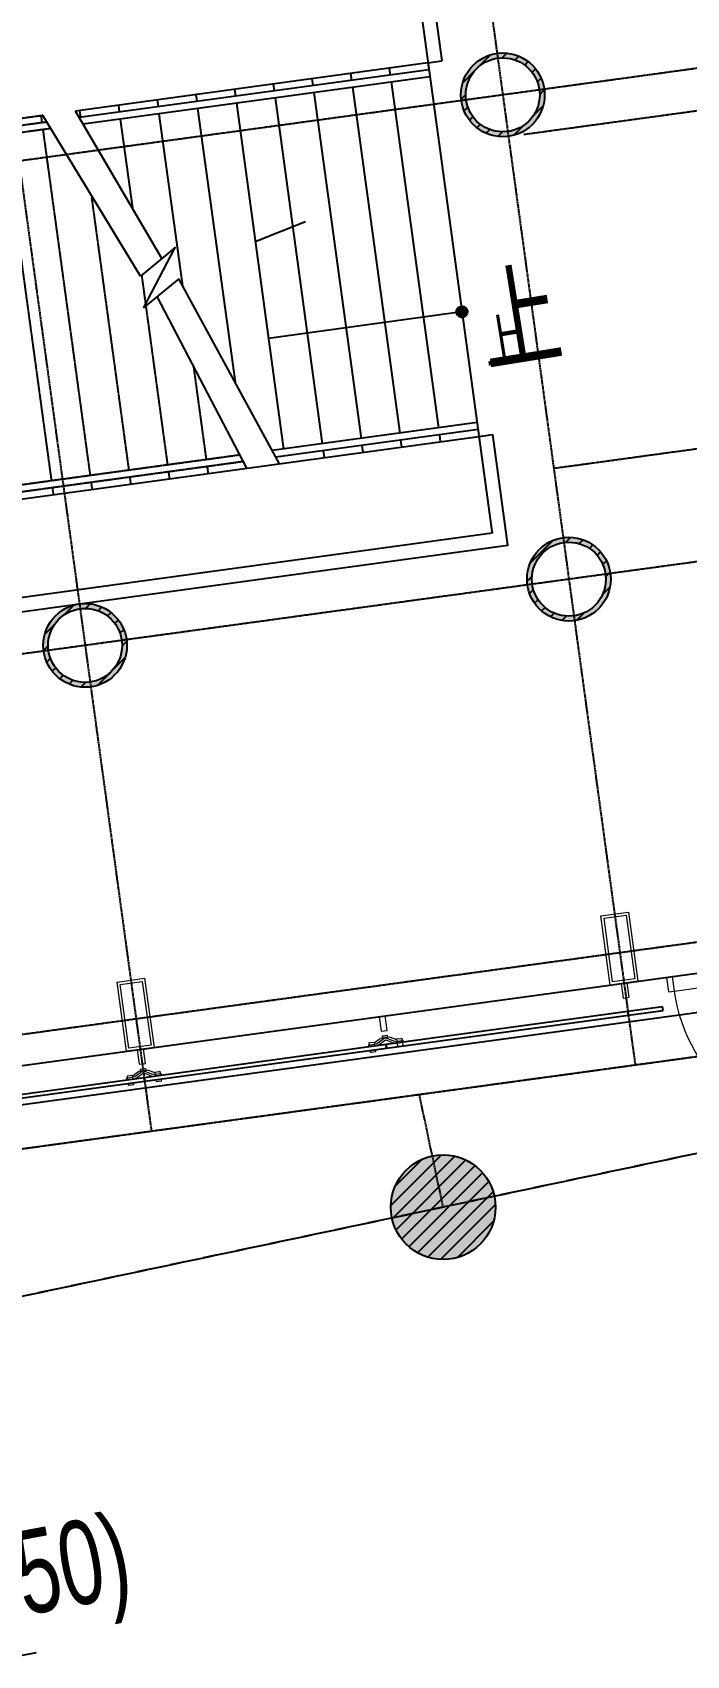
# Model space of a CAD drawing. Header units: millimetres. Extents: x -174040 to 151923, y -227569 to 142020.
# Drawn here: x -147894 to -143205, y 95516 to 107138 of the extents above; entities that cross this region are included whole.
import ezdxf
from ezdxf.enums import TextEntityAlignment as Align

# ---------------------------------------------------------------- set-up
doc = ezdxf.new("R2010")
doc.units = ezdxf.units.MM
doc.header["$LTSCALE"] = 5
for name, pattern in [('DASH', [0.35, 0.25, -0.1]), ('E-RG-1F$0$$0$DOTE', [2.42, 2, -0.2, 0.02, -0.2]), ('XRE2$0$HIDDEN', [0.375, 0.25, -0.125])]:
    doc.linetypes.add(name, pattern=pattern)
for name, color, linetype in [('0S-SLAB-HOLE', 210, 'Continuous'), ('A-HOLE', 2, 'Continuous'), ('A—楼梯、电梯、栏杆', 50, 'Continuous'), ('A—轴线、尺寸', 1, 'Continuous'), ('A—门窗', 135, 'Continuous'), ('E-COLS-F3$0$0S-COLS-HATCH', 8, 'Continuous'), ('E-COLS-F3$0$0S-COLS-HATCH-I', 8, 'Continuous'), ('E-COLS-F3$0$0S-COLS-LINE', 4, 'Continuous'), ('I—平面—文字', 40, 'Continuous'), ('I—平面—文字（放大1：100）', 40, 'XRE2$0$HIDDEN'), ('I—平面—标高', 40, 'Continuous'), ('轴线100', 1, 'Continuous')]:
    doc.layers.add(name, color=color, linetype=linetype)
for name, color, linetype, lineweight in [('A-DOOR', 32, 'Continuous', 5), ('A-GLAZ', 140, 'Continuous', 5), ('A-GLAZ-CWMG', 3, 'Continuous', 5)]:
    doc.layers.add(name, color=color, linetype=linetype, lineweight=lineweight)
doc.styles.add('ARIAL', font='arial.ttf')
doc.styles.add('XD2008', font='SIMYOU.TTF', dxfattribs={"width": 0.7})
doc.dimstyles.new('200', dxfattribs={"dimscale": 200, "dimtxt": 2.5, "dimasz": 2, "dimexe": 1, "dimexo": 1, "dimgap": 0.8, "dimtad": 1, "dimdec": 0, "dimdsep": 46, "dimtxsty": 'ARIAL', "dimblk1": 'ARCHTICK', "dimblk2": 'ARCHTICK', "dimsah": 1, "dimcen": -0.9, "dimdle": 1, "dimclrd": 256, "dimclre": 256, "dimclrt": 40, "dimaunit": 1, "dimadec": 0, "dimazin": 0, "dimtfac": 0.35, "dimtdec": 0, "dimtix": 1, "dimtmove": 2, "dimatfit": 3, "dimldrblk": 'ARCHTICK', "dimfxl": 0, "dimtvp": 0.8, "dimtolj": 1, "dimtzin": 0, "dimarcsym": 0})
pattern_1 = [(45, (0, 0), (-53.0330086, 53.0330086), [])]

# ---------------------------------------------------------------- blocks, each defined once
blk = doc.blocks.new('Rectangular Mullion - Icon Glass Fins-10878370-E2 号楼三层平面图 3RD FLOOR PLAN')
at = {"layer": 'A-GLAZ', "color": 8}
for p, q in [((-22, -100), (22, -100)), ((-22, -205), (-22, -100)), ((22, -100), (22, -205)), ((22, -205), (-22, -205))]:
    blk.add_line(p, q, dxfattribs=at)
blk = doc.blocks.new('XRE3')
at = {"layer": 'E-COLS-F3$0$0S-COLS-HATCH'}
h = blk.add_hatch(color=18, dxfattribs=at)
edge = h.paths.add_edge_path(flags=17)
edge.add_arc((11699256, -6102527), 265, 0, 360)
edge = h.paths.add_edge_path()
edge.add_arc((11699256, -6102527), 300, 0, 360)
h = blk.add_hatch(color=18, dxfattribs=at)
edge = h.paths.add_edge_path(flags=17)
edge.add_arc((11699730, -6105995), 265, 0, 360)
edge = h.paths.add_edge_path()
edge.add_arc((11699730, -6105995), 300, 0, 360)
h = blk.add_hatch(color=18, dxfattribs=at)
edge = h.paths.add_edge_path(flags=17)
edge.add_arc((11696262, -6106469), 265, 0, 360)
edge = h.paths.add_edge_path()
edge.add_arc((11696262, -6106469), 300, 0, 360)
h = blk.add_hatch(color=18, dxfattribs=at)
edge = h.paths.add_edge_path()
edge.add_arc((11698829, -6110492), 375, 0, 360)
at = {"layer": 'E-COLS-F3$0$0S-COLS-HATCH-I'}
h = blk.add_hatch(dxfattribs=at)
h.set_pattern_fill('ANSI31', color=256, scale=600, style=0)
h.set_pattern_definition(pattern_1)
edge = h.paths.add_edge_path(flags=17)
edge.add_arc((11699256, -6102527), 265, 0, 360)
edge = h.paths.add_edge_path()
edge.add_arc((11699256, -6102527), 300, 0, 360)
h = blk.add_hatch(dxfattribs=at)
h.set_pattern_fill('ANSI31', color=256, scale=600, style=0)
h.set_pattern_definition(pattern_1)
edge = h.paths.add_edge_path(flags=17)
edge.add_arc((11699730, -6105995), 265, 0, 360)
edge = h.paths.add_edge_path()
edge.add_arc((11699730, -6105995), 300, 0, 360)
h = blk.add_hatch(dxfattribs=at)
h.set_pattern_fill('ANSI31', color=256, scale=600, style=0)
h.set_pattern_definition(pattern_1)
edge = h.paths.add_edge_path(flags=17)
edge.add_arc((11696262, -6106469), 265, 0, 360)
edge = h.paths.add_edge_path()
edge.add_arc((11696262, -6106469), 300, 0, 360)
h = blk.add_hatch(dxfattribs=at)
h.set_pattern_fill('ANSI31', color=256, scale=600, style=0)
h.set_pattern_definition([(45, (112.62, -623.74), (-53.0330086, 53.0330086), [])])
edge = h.paths.add_edge_path()
edge.add_arc((11698829, -6110492), 375, 0, 360)
at = {"layer": 'E-COLS-F3$0$0S-COLS-LINE', "color": 255}
for centre, radius in [((11699256, -6102527), 300), ((11699256, -6102527), 265), ((11699730, -6105995), 300), ((11699730, -6105995), 265), ((11696262, -6106469), 300), ((11696262, -6106469), 265), ((11698829, -6110492), 375)]:
    blk.add_circle(centre, radius, dxfattribs=at)
blk = doc.blocks.new('_ArchTick')
at = {"color": 0, "linetype": 'ByBlock', "const_width": 0.15}
blk.add_lwpolyline([(-0.5, -0.5), (0.5, 0.5)], dxfattribs=at)
blk = doc.blocks.new('*D308')
at = {"layer": 'A—轴线、尺寸', "linetype": 'ByBlock', "lineweight": -2}
blk.add_line((-163517, 97025), (-168114, 96391), dxfattribs=at)
blk.add_arc((-133271, 101196), 34973, 187.8508, 191.9526, dxfattribs=at)
at = {"layer": 'Defpoints', "color": 0, "linetype": 'ByBlock'}
for p in [(-136082, 100808), (-137616, 100276), (-163319, 97052), (-167792, 95593), (-168960, 93641)]:
    blk.add_point(p, dxfattribs=at)
at = {"layer": 'A—轴线、尺寸', "linetype": 'ByBlock', "lineweight": -2, "xscale": 400, "yscale": 400, "zscale": 400}
for p, rotation in [((-167916, 96419), 97.8508348602832), ((-167486, 93953), 281.9526484755128)]:
    blk.add_blockref('_ArchTick', p, dxfattribs=dict(at, rotation=rotation))
at = {"layer": 'A—轴线、尺寸', "color": 40, "linetype": 'ByBlock', "insert": (-167319, 95252), "char_height": 500, "attachment_point": 5, "rotation": 279.9017, "style": 'ARIAL'}
blk.add_mtext('\\A1;4°', dxfattribs=at)
blk = doc.blocks.new('biaogao')
at = {"layer": 'I—平面—标高'}
blk.add_line((11716360, -6091840), (11717260, -6091840), dxfattribs=at)
for points in [[(11716360, -6091390), (11719252, -6091390)], [(11716360, -6091390), (11716810, -6091840)], [(11716810, -6091840), (11717260, -6091390)]]:
    blk.add_lwpolyline(points, dxfattribs=at)
at = {"layer": 'I—平面—标高', "style": 'XD2008', "width": 0.7, "flags": 8}
blk.add_attdef('%%p0.000(-0.100)', text='', height=600, dxfattribs=at).set_placement((11716840, -6091293), align=Align.BOTTOM_LEFT)
blk = doc.blocks.new('200x500')
at = {"layer": 'A-GLAZ', "color": 8, "elevation": 0}
blk.add_lwpolyline([(11654895, -6112598), (11654827, -6112103), (11655025, -6112076), (11655093, -6112571), (11654895, -6112598)], dxfattribs=at)
blk.add_lwpolyline([(11654912, -6112576), (11654850, -6112120), (11655008, -6112098), (11655071, -6112554)], close=True, dxfattribs=at)
blk = doc.blocks.new('$DorLib2D$00000001')
for p, q in [((0.45, 0.975), (0.5, 0.975)), ((0.45, 0), (0.45, 0.975)), ((0.5, 0), (0.5, 0.975)), ((0.5, 0), (0.45, 0))]:
    blk.add_line(p, q)
at = {"lineweight": 13}
blk.add_arc((0.475, 0), 0.975, 91.46928, 180, dxfattribs=at)
blk = doc.blocks.new('3')
at = {"layer": 'A—楼梯、电梯、栏杆'}
h = blk.add_hatch(color=256, dxfattribs=at)
edge = h.paths.add_edge_path()
edge.add_arc((10773784.9, -7567736.8), 20, 138.7891, 318.7891, ccw=False)
edge.add_arc((10773784.9, -7567736.8), 20, -41.2109, 138.7891, ccw=False)
blk.add_lwpolyline([(10773800, -7567750, -1), (10773769.9, -7567723.7, -1)], format="xyb", close=True, dxfattribs=at)
blk = doc.blocks.new('A$C1C9D1350')
at = {"layer": '轴线100', "linetype": 'E-RG-1F$0$$0$DOTE'}
for p, q in [((-268019.6, 129009.6), (-264090.7, 100266.1)), ((-271487.3, 128535.6), (-267558.5, 99792.1)), ((-185597.9, 117765.2), (-264888.7, 106927.2)), ((-185383.6, 115374.3), (-264674.4, 104536.3)), ((-184843.5, 111915.6), (-289831.2, 97565.2)), ((-261919.1, 107638.1), (-290670.9, 103708.1)), ((-261445.1, 104170.3), (-290196.9, 100240.3)), ((-284604.7, 97462.1), (-257155.2, 101214.1)), ((-258689, 100681.9), (-289282.7, 94205.4)), ((-265467.1, 99247), (-265638, 100054.6))]:
    blk.add_line(p, q, dxfattribs=at)

msp = doc.modelspace()

# ---------------------------------------------------------------- linework, layer by layer
at = {"layer": 'A-DOOR'}
msp.add_line((-143291.8, 100273.9, 0), (-142102.9, 100436.4, 0), dxfattribs=at)
at = {"layer": 'A-GLAZ', "color": 8}
for p, q in [((-145387.6, 99952.1), (-145353.7, 99956.8)), ((-145387.6, 99952.1), (-145353.7, 99956.8)), ((-145387.6, 99952.1), (-145381.8, 99952.9)), ((-145387.6, 99952.1), (-145381.8, 99952.9)), ((-145387.6, 99952.1), (-145385.5, 99937.3)), ((-145387.6, 99952.1), (-145385.5, 99937.3)), ((-145387.6, 99952.1), (-145385.5, 99937.3)), ((-145387.6, 99952.1), (-145385.5, 99937.3)), ((-145381.8, 99952.9), (-145347.9, 99957.6)), ((-145381.8, 99952.9), (-145347.9, 99957.6)), ((-145353.7, 99956.8), (-145347.9, 99957.6)), ((-145353.7, 99956.8), (-145347.9, 99957.6)), ((-145345.9, 99942.7), (-145347.9, 99957.6)), ((-145345.9, 99942.7), (-145347.9, 99957.6)), ((-145345.9, 99942.7), (-145347.9, 99957.6)), ((-145345.9, 99942.7), (-145347.9, 99957.6)), ((-145484.8, 99888.5), (-145477.6, 99889.5)), ((-145484.8, 99888.5), (-145482.8, 99873.5)), ((-145481.9, 99904), (-145476.1, 99904.8)), ((-145481.9, 99904), (-145477.8, 99874.2)), ((-145477.6, 99889.5), (-145442.6, 99894.3)), ((-145476.1, 99904.8), (-145442.3, 99909.4)), ((-145474.4, 99849), (-145472.4, 99834.2)), ((-145466.6, 99835), (-145472.4, 99834.2)), ((-145432.7, 99839.6), (-145466.6, 99835)), ((-145425, 99896.7), (-145442.6, 99894.3)), ((-145438.2, 99879.6), (-145442.3, 99909.4)), ((-145441.8, 99905.3), (-145400.7, 99935.2)), ((-145432.7, 99839.6), (-145434.8, 99854.5)), ((-145365.7, 99940), (-145425, 99896.7)), ((-145423, 99881.7), (-145363.7, 99925.1)), ((-145365.7, 99940), (-145400.7, 99935.2)), ((-145383.2, 99937.6), (-145400.7, 99935.2)), ((-145390.5, 99936.6), (-145389.9, 99932.6)), ((-145390.5, 99936.6), (-145389.9, 99932.6)), ((-145365.7, 99940), (-145383.2, 99937.6)), ((-145330.7, 99944.8), (-145365.7, 99940)), ((-145348.2, 99942.4), (-145365.7, 99940)), ((-145296.9, 99914.2), (-145365.7, 99940)), ((-145363.7, 99925.1), (-145294.9, 99899.2)), ((-145330.7, 99944.8), (-145348.2, 99942.4)), ((-145340.4, 99939.4), (-145340.9, 99943.4)), ((-145340.4, 99939.4), (-145340.9, 99943.4)), ((-145330.7, 99944.8), (-145284.1, 99927.3)), ((-145279.4, 99916.6), (-145296.9, 99914.2)), ((-145294.9, 99899.2), (-145277.4, 99901.6)), ((-145283.8, 99931.1), (-145249.9, 99935.7)), ((-145283.8, 99931.1), (-145277.1, 99882.4)), ((-145279.4, 99916.6), (-145244.4, 99921.4)), ((-145242.4, 99906.4), (-145277.4, 99901.6)), ((-145249.9, 99935.7), (-145244.1, 99936.5)), ((-145244.4, 99921.4), (-145237.1, 99922.3)), ((-145237.5, 99887.8), (-145244.1, 99936.5)), ((-145235.1, 99907.4), (-145242.4, 99906.4)), ((-145235.1, 99907.4), (-145237.1, 99922.3)), ((-147121.4, 99715.1), (-147087.6, 99719.8)), ((-147121.4, 99715.1), (-147087.6, 99719.8)), ((-147121.4, 99715.1), (-147087.6, 99719.8)), ((-147121.4, 99715.1), (-147087.6, 99719.8)), ((-147115.6, 99715.9), (-147081.8, 99720.6)), ((-147115.6, 99715.9), (-147081.8, 99720.6)), ((-147115.6, 99715.9), (-147081.8, 99720.6)), ((-147115.6, 99715.9), (-147081.8, 99720.6)), ((-147087.6, 99719.8), (-147081.8, 99720.6)), ((-147087.6, 99719.8), (-147081.8, 99720.6)), ((-147087.6, 99719.8), (-147081.8, 99720.6)), ((-147087.6, 99719.8), (-147081.8, 99720.6)), ((-147079.8, 99705.7), (-147081.8, 99720.6)), ((-147079.8, 99705.7), (-147081.8, 99720.6)), ((-147079.8, 99705.7), (-147081.8, 99720.6)), ((-147079.8, 99705.7), (-147081.8, 99720.6)), ((-147079.8, 99705.7), (-147081.8, 99720.6)), ((-147079.8, 99705.7), (-147081.8, 99720.6)), ((-147079.8, 99705.7), (-147081.8, 99720.6)), ((-147079.8, 99705.7), (-147081.8, 99720.6)), ((-147218.7, 99651.5), (-147211.5, 99652.5)), ((-147218.7, 99651.5), (-147211.5, 99652.5)), ((-147218.7, 99651.5), (-147216.7, 99636.5)), ((-147218.7, 99651.5), (-147216.7, 99636.5)), ((-147215.8, 99667), (-147210, 99667.8)), ((-147215.8, 99667), (-147210, 99667.8)), ((-147215.8, 99667), (-147211.7, 99637.2)), ((-147215.8, 99667), (-147211.7, 99637.2)), ((-147211.5, 99652.5), (-147176.4, 99657.3)), ((-147211.5, 99652.5), (-147176.4, 99657.3)), ((-147210, 99667.8), (-147176.2, 99672.4)), ((-147210, 99667.8), (-147176.2, 99672.4)), ((-147208.3, 99612), (-147206.2, 99597.2)), ((-147208.3, 99612), (-147206.2, 99597.2)), ((-147166.6, 99602.6), (-147200.4, 99598)), ((-147166.6, 99602.6), (-147200.4, 99598)), ((-147158.9, 99659.7), (-147176.4, 99657.3)), ((-147158.9, 99659.7), (-147176.4, 99657.3)), ((-147172.1, 99642.6), (-147176.2, 99672.4)), ((-147172.1, 99642.6), (-147176.2, 99672.4)), ((-147175.6, 99668.3), (-147134.6, 99698.2)), ((-147175.6, 99668.3), (-147134.6, 99698.2)), ((-147166.6, 99602.6), (-147168.6, 99617.5)), ((-147166.6, 99602.6), (-147168.6, 99617.5)), ((-147099.6, 99703), (-147158.9, 99659.7)), ((-147099.6, 99703), (-147158.9, 99659.7)), ((-147156.9, 99644.7), (-147097.6, 99688.1)), ((-147156.9, 99644.7), (-147097.6, 99688.1)), ((-147099.6, 99703), (-147134.6, 99698.2)), ((-147099.6, 99703), (-147134.6, 99698.2)), ((-147117.1, 99700.6), (-147134.6, 99698.2)), ((-147117.1, 99700.6), (-147134.6, 99698.2)), ((-147124.4, 99699.6), (-147123.8, 99695.6)), ((-147124.4, 99699.6), (-147123.8, 99695.6)), ((-147124.4, 99699.6), (-147123.8, 99695.6)), ((-147124.4, 99699.6), (-147123.8, 99695.6)), ((-147121.4, 99715.1), (-147115.6, 99715.9)), ((-147121.4, 99715.1), (-147115.6, 99715.9)), ((-147121.4, 99715.1), (-147115.6, 99715.9)), ((-147121.4, 99715.1), (-147115.6, 99715.9)), ((-147121.4, 99715.1), (-147119.4, 99700.3)), ((-147121.4, 99715.1), (-147119.4, 99700.3)), ((-147121.4, 99715.1), (-147119.4, 99700.3)), ((-147121.4, 99715.1), (-147119.4, 99700.3)), ((-147121.4, 99715.1), (-147119.4, 99700.3)), ((-147121.4, 99715.1), (-147119.4, 99700.3)), ((-147121.4, 99715.1), (-147119.4, 99700.3)), ((-147121.4, 99715.1), (-147119.4, 99700.3)), ((-147099.6, 99703), (-147117.1, 99700.6)), ((-147099.6, 99703), (-147117.1, 99700.6)), ((-147064.6, 99707.8), (-147099.6, 99703)), ((-147064.6, 99707.8), (-147099.6, 99703)), ((-147082.1, 99705.4), (-147099.6, 99703)), ((-147082.1, 99705.4), (-147099.6, 99703)), ((-147030.8, 99677.2), (-147099.6, 99703)), ((-147030.8, 99677.2), (-147099.6, 99703)), ((-147097.6, 99688.1), (-147028.8, 99662.2)), ((-147097.6, 99688.1), (-147028.8, 99662.2)), ((-147064.6, 99707.8), (-147082.1, 99705.4)), ((-147064.6, 99707.8), (-147082.1, 99705.4)), ((-147074.3, 99702.4), (-147074.8, 99706.4)), ((-147074.3, 99702.4), (-147074.8, 99706.4)), ((-147074.3, 99702.4), (-147074.8, 99706.4)), ((-147074.3, 99702.4), (-147074.8, 99706.4)), ((-147064.6, 99707.8), (-147017, 99689.9)), ((-147064.6, 99707.8), (-147017, 99689.9)), ((-147013.3, 99679.6), (-147030.8, 99677.2)), ((-147013.3, 99679.6), (-147030.8, 99677.2)), ((-147017.6, 99694.1), (-146983.8, 99698.7)), ((-147017.6, 99694.1), (-146983.8, 99698.7)), ((-147017.6, 99694.1), (-147013.6, 99664.3)), ((-147017.6, 99694.1), (-147013.6, 99664.3)), ((-147013.3, 99679.6), (-146978.3, 99684.4)), ((-147013.3, 99679.6), (-146978.3, 99684.4)), ((-147010.1, 99639.1), (-147008.1, 99624.3)), ((-147010.1, 99639.1), (-147008.1, 99624.3)), ((-146974.3, 99628.9), (-147008.1, 99624.3)), ((-146974.3, 99628.9), (-147008.1, 99624.3)), ((-146983.8, 99698.7), (-146978, 99699.5)), ((-146983.8, 99698.7), (-146978, 99699.5)), ((-146978.3, 99684.4), (-146971, 99685.3)), ((-146978.3, 99684.4), (-146971, 99685.3)), ((-146973.9, 99669.7), (-146978, 99699.5)), ((-146973.9, 99669.7), (-146978, 99699.5)), ((-146968.5, 99629.7), (-146974.3, 99628.9)), ((-146968.5, 99629.7), (-146974.3, 99628.9)), ((-146969, 99670.4), (-146971, 99685.3)), ((-146969, 99670.4), (-146971, 99685.3)), ((-146968.5, 99629.7), (-146970.5, 99644.5)), ((-146968.5, 99629.7), (-146970.5, 99644.5)), ((-147200.4, 99598), (-147206.2, 99597.2)), ((-147200.4, 99598), (-147206.2, 99597.2))]:
    msp.add_line(p, q, dxfattribs=at)
at = {"layer": 'A-GLAZ-CWMG', "color": 8, "elevation": 0}
for points in [[(-143631, 100333.7), (-143674.6, 100327.7), (-143660.4, 100223.7), (-143616.8, 100229.7)], [(-143306, 100377.8), (-143349.6, 100371.9), (-143335.4, 100267.9), (-143291.8, 100273.9)]]:
    msp.add_lwpolyline(points, close=True, dxfattribs=at)
at = {"layer": 'A-GLAZ-CWMG', "color": 8}
msp.add_lwpolyline([(-147098.8, 99859.5), (-147142.4, 99853.5), (-147128.2, 99749.6), (-147084.6, 99755.5)], close=True, dxfattribs=at)
at = {"layer": 'A-HOLE'}
for p, q in [((-145058.7, 106920.8), (-144959.6, 106934.3)), ((-144693, 104245.7), (-144593.9, 104259.3))]:
    msp.add_line(p, q, dxfattribs=at)
for points in [[(-142863.2, 114487.9), (-146033.9, 114054.5), (-144950.4, 106128.2)], [(-142849.6, 114388.8), (-145921.3, 113969), (-144959.6, 106934.3)], [(-158526, 105024.9), (-158912.3, 107851.2), (-160745.3, 107601.7), (-161537.5, 113397.8), (-155691.9, 114195.9), (-154046.6, 102159.3), (-144485.5, 103466.1), (-144593.9, 104259.3)]]:
    msp.add_lwpolyline(points, dxfattribs=at)
at = {"layer": 'A—楼梯、电梯、栏杆'}
for p, q in [((-145058.7, 106920.8), (-147585.9, 106575.3)), ((-145051.9, 106871.2), (-147558.5, 106528.6)), ((-145045.2, 106821.7), (-147531, 106481.9)), ((-145613.6, 106844.9), (-145606.8, 106795.4)), ((-145336.1, 106882.9), (-145329.4, 106833.3)), ((-145058.7, 106920.8), (-145051.9, 106871.2)), ((-146723.2, 106693.3), (-146716.5, 106643.7)), ((-146445.8, 106731.2), (-146439, 106681.6)), ((-146168.4, 106769.1), (-146161.6, 106719.6)), ((-145891, 106807), (-145884.2, 106757.5)), ((-145877.4, 106707.9), (-145538.8, 104231)), ((-145600, 106745.9), (-145261.4, 104268.9)), ((-145322.6, 106783.8), (-144984, 104306.9)), ((-147555.5, 106579.5), (-147548.7, 106530)), ((-147278.1, 106617.4), (-147271.3, 106567.9)), ((-147000.7, 106655.3), (-146993.9, 106605.8)), ((-146709.7, 106594.2), (-146441.7, 104633.4)), ((-146432.3, 106632.1), (-146093.6, 104155.2)), ((-146154.8, 106670), (-145816.2, 104193.1)), ((-147120.5, 105393.9), (-147818.5, 106543.5)), ((-146965.9, 105520.7), (-147585.9, 106575.3)), ((-147264.5, 106518.3), (-147177.3, 105880.4)), ((-146987.1, 106556.3), (-146818.8, 105325.1)), ((-144950.4, 106128.2), (-144605, 103601.8)), ((-146296.8, 105641.3), (-145936.3, 105783.7)), ((-146123.7, 104050.2), (-146845.4, 105373.9)), ((-146356.3, 104018.4), (-147000, 105247)), ((-144814.9, 105137.4), (-146202, 104947.8)), ((-144706.5, 104344.8), (-146174.9, 104144.1)), ((-144699.8, 104295.2), (-146149.3, 104097.1)), ((-144977.2, 104257.3), (-144970.4, 104207.8)), ((-154055.9, 102965.9), (-144693, 104245.7)), ((-145809.4, 104143.6), (-145802.7, 104094)), ((-145532, 104181.5), (-145525.3, 104132)), ((-145254.6, 104219.4), (-145247.8, 104169.9)), ((-144605, 103601.8), (-144598.2, 103552.2)), ((-144598.2, 103552.2), (-153961.2, 102272.4))]:
    msp.add_line(p, q, dxfattribs=at)
at = {"layer": 'A—楼梯、电梯、栏杆', "linetype": 'DASH'}
for p, q in [((-147818.5, 106543.5), (-154421.6, 105641)), ((-147790.2, 106496.9), (-154414.8, 105591.5)), ((-147832.9, 106541.6), (-147826.1, 106492)), ((-147761.9, 106450.3), (-154408, 105541.9)), ((-148096.8, 106404.6), (-147758.2, 103927.7)), ((-147819.4, 106442.5), (-147480.7, 103965.6)), ((-147469.9, 105953.5), (-147203.3, 104003.5)), ((-147111.8, 105401), (-147083.1, 105191.3)), ((-147081.6, 105180.1), (-146925.9, 104041.4)), ((-146740.4, 104751.4), (-146648.5, 104079.4)), ((-146405.7, 104112.5), (-154069.5, 103065)), ((-146381, 104065.4), (-154062.7, 103015.5)), ((-146641.7, 104029.8), (-146634.9, 103980.3)), ((-147474, 103916.1), (-147467.2, 103866.5)), ((-147196.5, 103954), (-147189.8, 103904.4)), ((-146919.1, 103991.9), (-146912.4, 103942.4)), ((-147751.4, 103878.1), (-147744.6, 103828.6))]:
    msp.add_line(p, q, dxfattribs=at)
at = {"layer": 'A—楼梯、电梯、栏杆'}
msp.add_lwpolyline([(-146845.4, 105373.9), (-147094.5, 105169.5), (-146871.1, 105598.6), (-147120.5, 105393.9)], dxfattribs=at)
at = {"layer": 'A—轴线、尺寸', "linetype": 'E-RG-1F$0$$0$DOTE'}
for p, q in [((-164087.4, 96941.9), (-136637.9, 100693.9)), ((-138171.7, 100161.7), (-168765.3, 93685.2))]:
    msp.add_line(p, q, dxfattribs=at)
at = {"layer": 'A—门窗'}
for p, q in [((-140890.1, 100425.2), (-160655.9, 97723.5)), ((-143625.1, 100127.5), (-145358.9, 99890.5)), ((-145355.5, 99865.3), (-143621.6, 100102.3)), ((-143377.4, 100161.3), (-143625.1, 100127.5)), ((-143621.6, 100102.3), (-143625.1, 100127.5)), ((-143625.1, 100127.5), (-143621.6, 100102.3)), ((-143621.6, 100102.3), (-143373.9, 100136.1)), ((-143373.9, 100136.1), (-143377.4, 100161.3)), ((-145358.9, 99890.5), (-147092.8, 99653.5)), ((-147089.4, 99628.3), (-145355.5, 99865.3)), ((-145355.5, 99865.3), (-145358.9, 99890.5)), ((-145358.9, 99890.5), (-145355.5, 99865.3)), ((-147092.8, 99653.5), (-148826.7, 99416.5)), ((-148823.3, 99391.3), (-147089.4, 99628.3)), ((-147092.8, 99653.5), (-147089.4, 99628.3)), ((-147089.4, 99628.3), (-147092.8, 99653.5))]:
    msp.add_line(p, q, dxfattribs=at)
msp.add_lwpolyline([(-160416.4, 98039.1), (-140928.2, 100702.9)], dxfattribs=at)

# ---------------------------------------------------------------- block references
at = {"layer": '0S-SLAB-HOLE'}
for p in [(-11798646.9, 6212915.4, 0), (-11802114.6, 6212441.4, 0)]:
    msp.add_blockref('200x500', p, dxfattribs=at)
at = {"layer": 'A-DOOR', "xscale": -1200.000000000001, "yscale": 1200.000000000001, "zscale": 1200.000000000001, "rotation": 187.7934677133649}
msp.add_blockref('$DorLib2D$00000001', (-142697.3, 100355.1, 0), dxfattribs=at)
at = {"layer": 'A-GLAZ-CWMG', "color": 8, "extrusion": (0, 0, -1), "rotation": 172.2166604316104}
msp.add_blockref('Rectangular Mullion - Icon Glass Fins-10878370-E2 号楼三层平面图 3RD FLOOR PLAN', (145358.9, 99890.5), dxfattribs=at)
at = {"layer": 'A—楼梯、电梯、栏杆', "xscale": 2, "yscale": 2, "zscale": 2, "rotation": 7.783339568365295}
msp.add_blockref('3', (-23543631.7, 12183038.9), dxfattribs=at)
at = {"layer": 'A—门窗'}
msp.add_blockref('XRE3', (-11843778.7, 6209218.7), dxfattribs=at)
ref = msp.add_blockref('biaogao', (-12786754.3, 3930164.2), dxfattribs=dict(at, rotation=10.58659555322532))
ref.add_attrib('%%p0.000(-0.100)', '9.580(9.250)', dxfattribs={"layer": 'I—平面—标高', "height": 600, "rotation": 10.5866, "style": 'XD2008', "width": 0.7}).set_placement((-150253.7, 95189.2), align=Align.BOTTOM_LEFT)
at = {"layer": '轴线100'}
msp.add_blockref('A$C1C9D1350', (120517.4, -520.6), dxfattribs=at)

# ---------------------------------------------------------------- texts
at = {"layer": 'I—平面—文字', "linetype": 'ByBlock', "style": 'XD2008', "width": 0.7}
msp.add_text('上', height=600, rotation=9.15842, dxfattribs=at).set_placement((-144638.4, 104762.9, 0))
at = {"layer": 'I—平面—文字（放大1：100）', "linetype": 'ByBlock', "style": 'XD2008', "width": 0.7}
msp.add_text('上', height=300, rotation=9.15842, dxfattribs=at).set_placement((-144638.4, 104762.9, 0))

# ---------------------------------------------------------------- dimensions: what is measured, and where the dimension line sits
at = {"layer": 'A—轴线、尺寸', "linetype": 'ByBlock'}
dim = msp.add_angular_dim_2l(base=(-167792.3, 95593.3), line1=((-137616.1, 100275.9), (-168959.7, 93640.6)), line2=((-163318.9, 97052.5), (-136082.3, 100808.1)), dimstyle='200', dxfattribs=at)
dim.commit()
dim.dimension.update_dxf_attribs({"geometry": '*D308', "text_midpoint": (-167319.1, 95252.3)})

doc.saveas('drawing.dxf')
